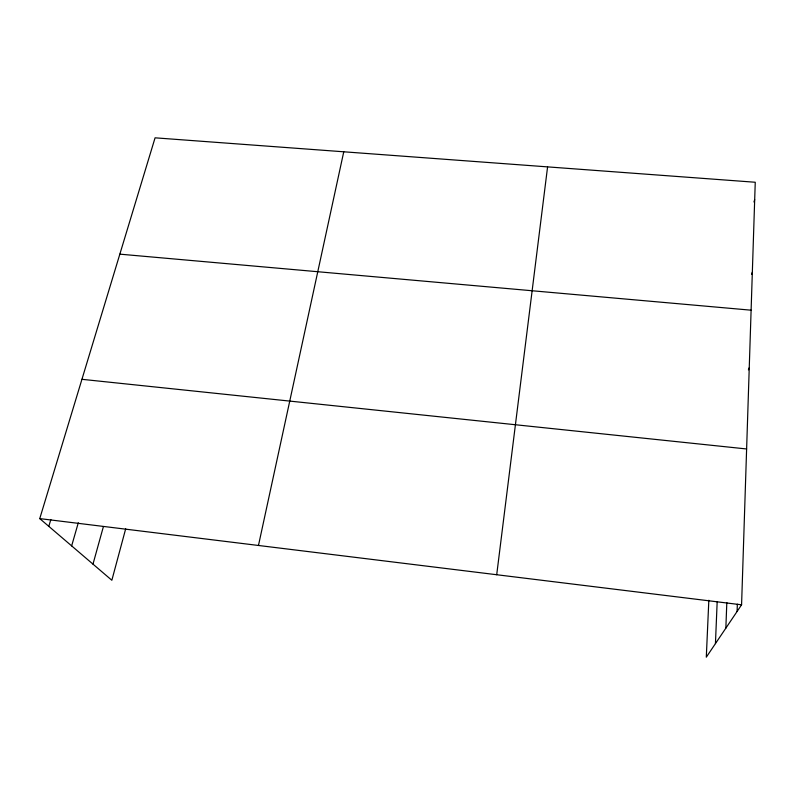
<?xml version="1.0" encoding="UTF-8"?>
<svg xmlns="http://www.w3.org/2000/svg" width="795" height="795" viewBox="0 0 795 795"><rect width="100%" height="100%" fill="white"/><g stroke="black" fill="none" stroke-linecap="round" stroke-linejoin="round"><path stroke-width="1.19" d="M708.832 600.255L706.298 657.177L741.576 604.806L755.25 182.254L155.075 137.823L39.75 518.608L111.847 580.261L125.68 528.824M737.094 611.464L737.343 604.19M725.855 628.149L726.819 602.59M715.44 643.602L717.16 602.014M496.706 574.735L547.586 166.88M258.464 545.479L343.758 151.795M92.985 564.132L103.4 526.618M71.649 545.887L78.298 522.772M48.803 526.35L50.85 519.513M753.948 202L754.684 199.684M751.593 274.335L752.338 272.188M748.403 369.864L749.248 367.767M119.846 254.152L751.106 310.189M81.945 379.314L746.614 448.966M39.75 518.608L741.576 604.806"/></g></svg>
